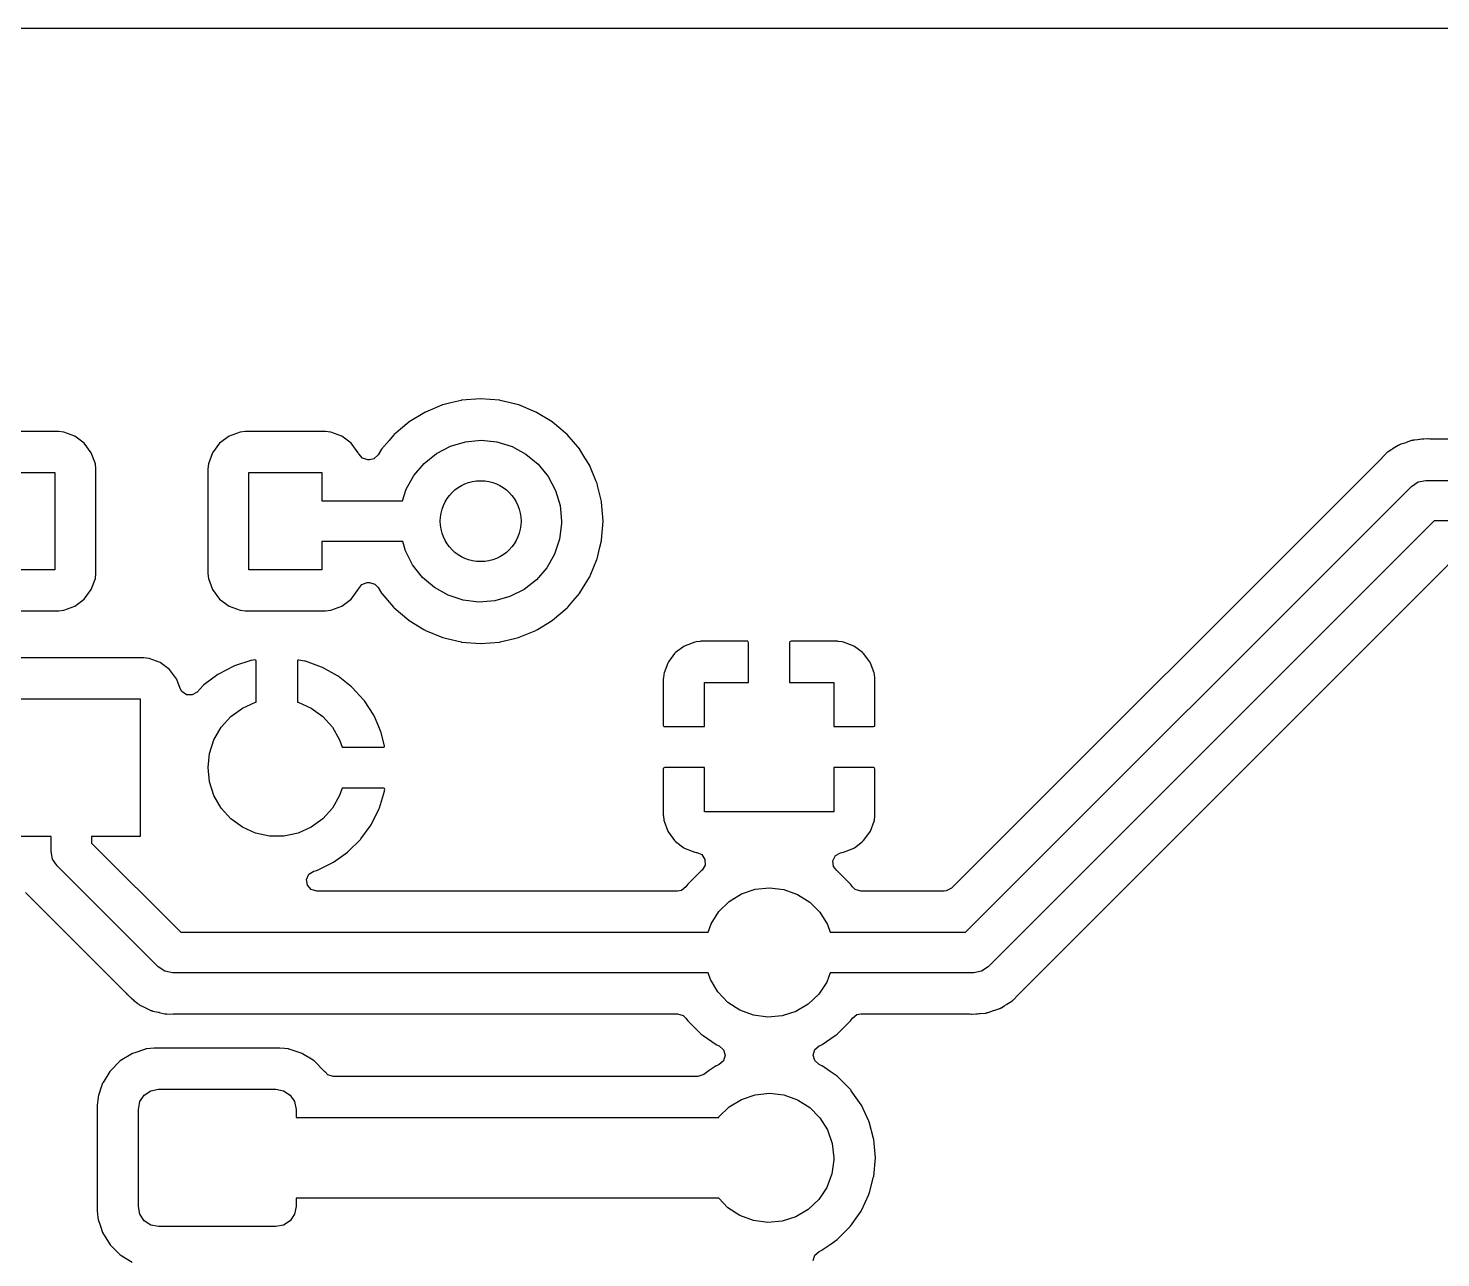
# Model space of a CAD drawing. Extents: x 3.94 to 7.52, y -4.52 to -2.62.
# Drawn here: x 5.63 to 6.317, y -3.219 to -2.62 of the extents above; entities that cross this region are included whole.
import ezdxf

# ---------------------------------------------------------------- set-up
doc = ezdxf.new("R2010")
doc.units = 0
doc.header["$MEASUREMENT"] = 0
doc.layers.add('BLACK', color=7, linetype='CONTINUOUS')

msp = doc.modelspace()

# ---------------------------------------------------------------- linework, layer by layer
at = {"layer": 'BLACK', "linetype": 'CONTINUOUS'}
for p, q in [((4.05434, -2.62), (7.36604, -2.62)), ((5.83141, -2.80342), (5.82313, -2.80685)), ((5.83159, -2.80334), (5.83141, -2.80342)), ((5.83141, -2.80342), (5.83141, -2.80342)), ((5.83621, -2.80223), (5.83159, -2.80334)), ((5.84049, -2.80121), (5.83621, -2.80223)), ((5.84068, -2.80116), (5.84049, -2.80121)), ((5.84049, -2.80121), (5.84049, -2.80121)), ((5.85, -2.80043), (5.84068, -2.80116)), ((5.85932, -2.80116), (5.85, -2.80043)), ((5.85951, -2.80121), (5.85932, -2.80116)), ((5.86379, -2.80223), (5.85951, -2.80121)), ((5.85951, -2.80121), (5.85951, -2.80121)), ((5.86841, -2.80334), (5.86379, -2.80223)), ((5.86859, -2.80342), (5.86841, -2.80334)), ((5.87687, -2.80685), (5.86859, -2.80342)), ((5.86859, -2.80342), (5.86859, -2.80342)), ((5.82279, -2.80702), (5.81515, -2.8117)), ((5.82295, -2.80692), (5.82279, -2.80702)), ((5.82313, -2.80685), (5.82295, -2.80692)), ((5.82313, -2.80685), (5.82313, -2.80685)), ((5.87705, -2.80692), (5.87687, -2.80685)), ((5.87687, -2.80685), (5.87687, -2.80685)), ((5.87721, -2.80702), (5.87705, -2.80692)), ((5.88485, -2.8117), (5.87721, -2.80702)), ((5.64465, -2.81636), (5.60543, -2.81636)), ((5.6471, -2.81662), (5.64465, -2.81636)), ((5.65247, -2.81864), (5.6471, -2.81662)), ((5.7329, -2.81662), (5.72753, -2.81864)), ((5.73535, -2.81636), (5.7329, -2.81662)), ((5.77457, -2.81636), (5.73535, -2.81636)), ((5.77702, -2.81662), (5.77457, -2.81636)), ((5.78239, -2.81864), (5.77702, -2.81662)), ((5.80775, -2.81802), (5.80543, -2.82074)), ((5.80788, -2.81788), (5.80775, -2.81802)), ((5.8087, -2.81717), (5.80788, -2.81788)), ((5.81097, -2.81523), (5.8087, -2.81717)), ((5.81498, -2.8118), (5.81097, -2.81523)), ((5.81515, -2.8117), (5.81498, -2.8118)), ((5.81515, -2.8117), (5.81515, -2.8117)), ((5.88502, -2.8118), (5.88485, -2.8117)), ((5.88485, -2.8117), (5.88485, -2.8117)), ((5.88903, -2.81523), (5.88502, -2.8118)), ((5.8913, -2.81717), (5.88903, -2.81523)), ((5.89212, -2.81788), (5.8913, -2.81717)), ((5.8982, -2.82498), (5.89212, -2.81788)), ((5.65706, -2.82208), (5.65247, -2.81864)), ((5.6605, -2.82667), (5.65706, -2.82208)), ((5.72294, -2.82208), (5.7195, -2.82667)), ((5.72753, -2.81864), (5.72294, -2.82208)), ((5.78698, -2.82208), (5.78239, -2.81864)), ((5.79042, -2.82667), (5.78698, -2.82208)), ((5.8018, -2.82498), (5.80014, -2.82769)), ((5.80543, -2.82074), (5.8018, -2.82498)), ((5.82844, -2.82706), (5.83525, -2.8235)), ((5.83525, -2.8235), (5.84262, -2.82133)), ((5.84262, -2.82133), (5.85027, -2.82063)), ((5.85027, -2.82063), (5.85792, -2.82143)), ((5.85792, -2.82143), (5.86526, -2.82371)), ((5.86526, -2.82371), (5.87202, -2.82736)), ((5.8983, -2.82515), (5.8982, -2.82498)), ((5.90075, -2.82915), (5.8983, -2.82515)), ((5.8983, -2.82515), (5.8983, -2.82515)), ((6.29339, -2.82515), (6.29172, -2.82616)), ((6.29399, -2.82478), (6.29339, -2.82515)), ((6.29413, -2.82469), (6.29399, -2.82478)), ((6.29654, -2.82312), (6.29413, -2.82469)), ((6.29681, -2.82302), (6.29654, -2.82312)), ((6.29702, -2.82291), (6.29681, -2.82302)), ((6.29724, -2.82281), (6.29702, -2.82291)), ((6.29748, -2.82266), (6.29724, -2.82281)), ((6.29776, -2.82257), (6.29748, -2.82266)), ((6.30022, -2.82178), (6.29776, -2.82257)), ((6.29776, -2.82257), (6.29776, -2.82257)), ((6.30038, -2.82172), (6.30022, -2.82178)), ((6.30308, -2.82074), (6.30038, -2.82172)), ((6.30337, -2.82071), (6.30308, -2.82074)), ((6.3036, -2.82065), (6.30337, -2.82071)), ((6.30383, -2.82061), (6.3036, -2.82065)), ((6.30411, -2.82052), (6.30383, -2.82061)), ((6.3044, -2.82049), (6.30411, -2.82052)), ((6.30598, -2.82036), (6.3044, -2.82049)), ((6.3044, -2.82049), (6.3044, -2.82049)), ((6.30697, -2.82028), (6.30598, -2.82036)), ((6.30714, -2.82027), (6.30697, -2.82028)), ((6.30811, -2.82015), (6.30714, -2.82027)), ((6.30826, -2.82014), (6.30811, -2.82015)), ((6.30811, -2.82015), (6.30811, -2.82015)), ((6.30857, -2.82014), (6.30826, -2.82014)), ((6.30898, -2.82012), (6.30857, -2.82014)), ((6.31076, -2.81998), (6.30898, -2.82012)), ((6.31105, -2.81995), (6.31076, -2.81998)), ((6.31076, -2.81998), (6.31076, -2.81998)), ((6.31189, -2.82008), (6.31105, -2.81995)), ((6.31264, -2.82014), (6.31189, -2.82008)), ((6.31189, -2.82008), (6.31189, -2.82008)), ((6.5989, -2.82014), (6.31264, -2.82014)), ((5.66251, -2.83203), (5.6605, -2.82667)), ((5.66278, -2.83448), (5.66251, -2.83203)), ((5.71749, -2.83203), (5.71722, -2.83448)), ((5.7195, -2.82667), (5.71749, -2.83203)), ((5.79054, -2.827), (5.79042, -2.82667)), ((5.79055, -2.82702), (5.79054, -2.827)), ((5.79065, -2.82724), (5.79055, -2.82702)), ((5.79248, -2.82935), (5.79065, -2.82724)), ((5.79516, -2.83014), (5.79248, -2.82935)), ((5.79587, -2.83014), (5.79516, -2.83014)), ((5.79802, -2.82964), (5.79587, -2.83014)), ((5.8001, -2.82777), (5.79802, -2.82964)), ((5.80014, -2.82769), (5.8001, -2.82777)), ((5.81752, -2.83776), (5.82245, -2.83187)), ((5.82245, -2.83187), (5.82844, -2.82706)), ((5.87202, -2.82736), (5.87794, -2.83226)), ((5.90308, -2.83295), (5.90075, -2.82915)), ((6.28852, -2.82925), (6.07908, -3.03868)), ((6.28862, -2.82915), (6.28852, -2.82925)), ((6.29052, -2.82714), (6.28862, -2.82915)), ((6.29071, -2.82693), (6.29052, -2.82714)), ((6.29052, -2.82714), (6.29052, -2.82714)), ((6.29096, -2.82678), (6.29071, -2.82693)), ((6.29108, -2.82667), (6.29096, -2.82678)), ((6.2912, -2.82657), (6.29108, -2.82667)), ((6.29153, -2.82628), (6.2912, -2.82657)), ((6.2912, -2.82657), (6.2912, -2.82657)), ((6.29172, -2.82616), (6.29153, -2.82628)), ((6.29172, -2.82616), (6.29172, -2.82616)), ((5.60732, -2.83638), (5.64276, -2.83638)), ((5.64276, -2.83638), (5.64276, -2.88362)), ((5.66278, -2.88552), (5.66278, -2.83448)), ((5.71722, -2.83448), (5.71722, -2.88552)), ((5.73724, -2.88362), (5.73724, -2.83638)), ((5.73724, -2.83638), (5.77268, -2.83638)), ((5.77268, -2.83638), (5.77268, -2.85016)), ((5.81381, -2.84449), (5.81752, -2.83776)), ((5.87794, -2.83226), (5.88279, -2.83821)), ((5.88279, -2.83821), (5.8864, -2.845)), ((5.90315, -2.83313), (5.90308, -2.83295)), ((5.90627, -2.84066), (5.90315, -2.83313)), ((5.90315, -2.83313), (5.90315, -2.83313)), ((5.81202, -2.85016), (5.81381, -2.84449)), ((5.8864, -2.845), (5.88862, -2.85235)), ((5.90666, -2.84159), (5.90627, -2.84066)), ((5.90693, -2.84271), (5.90666, -2.84159)), ((5.90876, -2.85036), (5.90693, -2.84271)), ((6.08592, -3.06016), (6.30304, -2.84304)), ((6.30304, -2.84304), (6.30623, -2.84091)), ((6.30304, -2.84304), (6.30304, -2.84304)), ((6.30623, -2.84091), (6.31, -2.84016)), ((6.31, -2.84016), (6.59941, -2.84016)), ((5.77268, -2.85016), (5.81202, -2.85016)), ((5.88862, -2.85235), (5.88937, -2.86)), ((5.90884, -2.85068), (5.90876, -2.85036)), ((5.90957, -2.86), (5.90884, -2.85068)), ((5.88935, -2.8611), (5.88839, -2.86872)), ((5.88937, -2.86), (5.88935, -2.8611)), ((5.90884, -2.86932), (5.90957, -2.86)), ((6.31408, -2.85984), (6.09696, -3.07696)), ((6.59703, -2.85984), (6.31408, -2.85984)), ((5.81206, -2.86984), (5.77268, -2.86984)), ((5.77268, -2.86984), (5.77268, -2.88362)), ((5.81339, -2.87449), (5.81206, -2.86984)), ((5.88839, -2.86872), (5.88597, -2.87601)), ((5.90666, -2.87841), (5.90805, -2.8726)), ((5.90805, -2.8726), (5.90879, -2.86951)), ((5.90879, -2.86951), (5.90884, -2.86932)), ((5.90879, -2.86951), (5.90879, -2.86951)), ((5.81691, -2.88133), (5.81339, -2.87449)), ((5.88597, -2.87601), (5.88217, -2.88269)), ((5.90359, -2.88582), (5.90658, -2.87859)), ((5.90658, -2.87859), (5.90666, -2.87841)), ((5.90658, -2.87859), (5.90658, -2.87859)), ((5.64276, -2.88362), (5.61534, -2.88362)), ((5.66251, -2.88797), (5.66278, -2.88552)), ((5.71722, -2.88552), (5.71749, -2.88797)), ((5.77268, -2.88362), (5.73724, -2.88362)), ((5.82168, -2.88735), (5.81691, -2.88133)), ((5.88217, -2.88269), (5.87715, -2.88851)), ((5.90298, -2.88721), (5.90308, -2.88705)), ((5.90308, -2.88705), (5.90359, -2.88582)), ((6.11148, -3.09075), (6.32092, -2.88132)), ((5.65706, -2.89792), (5.6605, -2.89333)), ((5.6605, -2.89333), (5.66251, -2.88797)), ((5.71749, -2.88797), (5.7195, -2.89333)), ((5.7195, -2.89333), (5.72294, -2.89792)), ((5.78698, -2.89792), (5.79042, -2.89333)), ((5.79042, -2.89333), (5.79054, -2.893)), ((5.79054, -2.893), (5.79071, -2.89269)), ((5.79071, -2.89269), (5.79078, -2.89273)), ((5.79078, -2.89273), (5.79219, -2.89085)), ((5.79219, -2.89085), (5.79481, -2.88987)), ((5.79481, -2.88987), (5.79516, -2.88986)), ((5.79516, -2.88986), (5.79587, -2.88986)), ((5.79587, -2.88986), (5.79855, -2.89065)), ((5.79855, -2.89065), (5.8001, -2.89223)), ((5.8001, -2.89223), (5.8018, -2.89502)), ((5.82753, -2.89233), (5.82168, -2.88735)), ((5.83424, -2.89608), (5.82753, -2.89233)), ((5.8711, -2.89324), (5.86424, -2.89671)), ((5.87715, -2.88851), (5.8711, -2.89324)), ((5.8983, -2.89485), (5.90298, -2.88721)), ((5.65247, -2.90136), (5.65706, -2.89792)), ((5.72294, -2.89792), (5.72753, -2.90136)), ((5.78239, -2.90136), (5.78698, -2.89792)), ((5.8018, -2.89502), (5.80193, -2.89516)), ((5.80193, -2.89516), (5.8076, -2.9018)), ((5.84155, -2.89845), (5.83424, -2.89608)), ((5.84918, -2.89936), (5.84155, -2.89845)), ((5.85684, -2.89877), (5.84918, -2.89936)), ((5.86424, -2.89671), (5.85684, -2.89877)), ((5.8924, -2.9018), (5.89484, -2.89895)), ((5.89484, -2.89895), (5.8982, -2.89502)), ((5.8982, -2.89502), (5.8983, -2.89485)), ((5.8983, -2.89485), (5.8983, -2.89485)), ((5.62568, -2.90364), (5.64465, -2.90364)), ((5.64465, -2.90364), (5.6471, -2.90338)), ((5.6471, -2.90338), (5.65247, -2.90136)), ((5.72753, -2.90136), (5.7329, -2.90338)), ((5.7329, -2.90338), (5.73535, -2.90364)), ((5.73535, -2.90364), (5.77457, -2.90364)), ((5.77457, -2.90364), (5.77702, -2.90338)), ((5.77702, -2.90338), (5.78239, -2.90136)), ((5.8076, -2.9018), (5.80788, -2.90212)), ((5.80788, -2.90212), (5.81498, -2.9082)), ((5.88502, -2.9082), (5.89212, -2.90212)), ((5.89212, -2.90212), (5.8924, -2.9018)), ((5.81498, -2.9082), (5.81515, -2.9083)), ((5.81515, -2.9083), (5.81515, -2.9083)), ((5.81515, -2.9083), (5.82229, -2.91267)), ((5.82229, -2.91267), (5.82295, -2.91308)), ((5.82295, -2.91308), (5.82313, -2.91315)), ((5.82313, -2.91315), (5.82313, -2.91315)), ((5.82313, -2.91315), (5.83118, -2.91649)), ((5.86882, -2.91649), (5.87687, -2.91315)), ((5.87687, -2.91315), (5.87705, -2.91308)), ((5.87687, -2.91315), (5.87687, -2.91315)), ((5.87705, -2.91308), (5.87771, -2.91267)), ((5.87771, -2.91267), (5.88485, -2.9083)), ((5.88485, -2.9083), (5.88502, -2.9082)), ((5.88485, -2.9083), (5.88485, -2.9083)), ((5.83118, -2.91649), (5.83159, -2.91666)), ((5.83159, -2.91666), (5.83358, -2.91713)), ((5.83358, -2.91713), (5.84049, -2.91879)), ((5.84049, -2.91879), (5.84049, -2.91879)), ((5.84049, -2.91879), (5.84068, -2.91884)), ((5.84068, -2.91884), (5.85, -2.91957)), ((5.85, -2.91957), (5.85932, -2.91884)), ((5.85932, -2.91884), (5.85951, -2.91879)), ((5.85951, -2.91879), (5.86642, -2.91713)), ((5.85951, -2.91879), (5.85951, -2.91879)), ((5.86642, -2.91713), (5.86841, -2.91666)), ((5.86841, -2.91666), (5.86882, -2.91649)), ((5.94891, -2.92099), (5.94489, -2.924)), ((5.94953, -2.92066), (5.94891, -2.92099)), ((5.95427, -2.91888), (5.94953, -2.92066)), ((5.95487, -2.91874), (5.95427, -2.91888)), ((5.95687, -2.91852), (5.95487, -2.91874)), ((5.95714, -2.9185), (5.95687, -2.91852)), ((5.97986, -2.9185), (5.95714, -2.9185)), ((5.98016, -2.91857), (5.97986, -2.9185)), ((5.98022, -2.91862), (5.98016, -2.91857)), ((5.98039, -2.91922), (5.98022, -2.91862)), ((5.98039, -2.9385), (5.98039, -2.91922)), ((6.00046, -2.91873), (6.00039, -2.91904)), ((6.00039, -2.91904), (6.00039, -2.9385)), ((6.00051, -2.91868), (6.00046, -2.91873)), ((6.00111, -2.9185), (6.00051, -2.91868)), ((6.02365, -2.9185), (6.00111, -2.9185)), ((6.02392, -2.91852), (6.02365, -2.9185)), ((6.02592, -2.91874), (6.02392, -2.91852)), ((6.02652, -2.91888), (6.02592, -2.91874)), ((6.03126, -2.92066), (6.02652, -2.91888)), ((6.03188, -2.92099), (6.03126, -2.92066)), ((6.03589, -2.924), (6.03188, -2.92099)), ((5.68615, -2.92652), (5.61543, -2.92652)), ((5.6886, -2.92678), (5.68615, -2.92652)), ((5.69396, -2.92879), (5.6886, -2.92678)), ((5.73816, -2.92788), (5.73019, -2.93048)), ((5.73856, -2.92778), (5.73816, -2.92788)), ((5.74007, -2.92755), (5.73856, -2.92778)), ((5.74063, -2.92763), (5.74007, -2.92755)), ((5.74079, -2.92815), (5.74063, -2.92763)), ((5.74079, -2.9481), (5.74079, -2.92815)), ((5.76097, -2.92765), (5.76079, -2.92823)), ((5.76079, -2.92823), (5.76079, -2.9481)), ((5.76149, -2.9276), (5.76097, -2.92765)), ((5.76429, -2.9281), (5.76149, -2.9276)), ((5.76468, -2.9282), (5.76429, -2.9281)), ((5.77259, -2.931), (5.76468, -2.9282)), ((5.9444, -2.9245), (5.94139, -2.92852)), ((5.94489, -2.924), (5.9444, -2.9245)), ((6.03639, -2.9245), (6.03589, -2.924)), ((6.0394, -2.92852), (6.03639, -2.9245)), ((5.69855, -2.93223), (5.69396, -2.92879)), ((5.70199, -2.93682), (5.69855, -2.93223)), ((5.72204, -2.93473), (5.71533, -2.93976)), ((5.72238, -2.93451), (5.72204, -2.93473)), ((5.72982, -2.93064), (5.72238, -2.93451)), ((5.73019, -2.93048), (5.72982, -2.93064)), ((5.77296, -2.93117), (5.77259, -2.931)), ((5.7803, -2.93522), (5.77296, -2.93117)), ((5.78064, -2.93544), (5.7803, -2.93522)), ((5.93913, -2.93447), (5.93891, -2.93648)), ((5.93927, -2.93387), (5.93913, -2.93447)), ((5.94105, -2.92913), (5.93927, -2.93387)), ((5.94139, -2.92852), (5.94105, -2.92913)), ((6.03974, -2.92913), (6.0394, -2.92852)), ((6.04151, -2.93387), (6.03974, -2.92913)), ((6.04166, -2.93447), (6.04151, -2.93387)), ((6.04188, -2.93648), (6.04166, -2.93447)), ((5.70212, -2.93715), (5.70199, -2.93682)), ((5.70376, -2.94153), (5.70212, -2.93715)), ((5.7045, -2.94285), (5.70376, -2.94153)), ((5.71503, -2.94003), (5.71199, -2.94321)), ((5.71533, -2.93976), (5.71503, -2.94003)), ((5.78722, -2.94064), (5.78064, -2.93544)), ((5.78751, -2.94091), (5.78722, -2.94064)), ((5.79315, -2.94712), (5.78751, -2.94091)), ((5.93891, -2.93648), (5.9389, -2.93675)), ((5.9389, -2.93675), (5.9389, -2.95929)), ((5.9589, -2.96), (5.9589, -2.9385)), ((5.9589, -2.9385), (5.98039, -2.9385)), ((6.00039, -2.9385), (6.02189, -2.9385)), ((6.02189, -2.9385), (6.02189, -2.96)), ((6.04189, -2.93675), (6.04188, -2.93648)), ((6.04189, -2.95947), (6.04189, -2.93675)), ((5.61732, -2.94654), (5.68425, -2.94654)), ((5.68425, -2.94654), (5.68425, -3.01346)), ((5.70677, -2.94447), (5.7045, -2.94285)), ((5.70957, -2.94461), (5.70677, -2.94447)), ((5.71199, -2.94321), (5.70957, -2.94461)), ((5.73406, -2.95102), (5.74045, -2.94817)), ((5.74045, -2.94817), (5.74079, -2.9481)), ((5.76079, -2.9481), (5.76113, -2.94817)), ((5.76113, -2.94817), (5.76752, -2.95102)), ((5.7934, -2.94744), (5.79315, -2.94712)), ((5.79796, -2.95448), (5.7934, -2.94744)), ((5.72371, -2.96033), (5.7284, -2.95513)), ((5.7284, -2.95513), (5.73406, -2.95102)), ((5.76752, -2.95102), (5.77318, -2.95513)), ((5.77318, -2.95513), (5.77786, -2.96033)), ((5.79815, -2.95484), (5.79796, -2.95448)), ((5.80008, -2.95929), (5.79815, -2.95484)), ((5.72022, -2.96639), (5.72371, -2.96033)), ((5.77786, -2.96033), (5.78136, -2.96639)), ((5.80149, -2.96252), (5.80008, -2.95929)), ((5.80162, -2.96291), (5.80149, -2.96252)), ((5.9389, -2.95929), (5.93907, -2.95989)), ((5.93907, -2.95989), (5.93913, -2.95993)), ((5.93913, -2.95993), (5.93943, -2.96)), ((5.93943, -2.96), (5.9589, -2.96)), ((6.02189, -2.96), (6.04118, -2.96)), ((6.04118, -2.96), (6.04178, -2.95982)), ((6.04178, -2.95982), (6.04182, -2.95977)), ((6.04182, -2.95977), (6.04189, -2.95947)), ((5.71805, -2.97304), (5.72022, -2.96639)), ((5.78136, -2.96639), (5.78253, -2.97)), ((5.80327, -2.96949), (5.80162, -2.96291)), ((5.80322, -2.96984), (5.80327, -2.96949)), ((5.71732, -2.98), (5.71805, -2.97304)), ((5.78253, -2.97), (5.80269, -2.97)), ((5.80269, -2.97), (5.80322, -2.96984)), ((5.71805, -2.98696), (5.71732, -2.98)), ((5.93896, -2.98023), (5.9389, -2.98053)), ((5.9389, -2.98053), (5.9389, -3.00325)), ((5.93901, -2.98018), (5.93896, -2.98023)), ((5.93961, -2.98), (5.93901, -2.98018)), ((5.9589, -2.98), (5.93961, -2.98)), ((5.9589, -3.0015), (5.9589, -2.98)), ((6.04136, -2.98), (6.02189, -2.98)), ((6.02189, -2.98), (6.02189, -3.0015)), ((6.04166, -2.98007), (6.04136, -2.98)), ((6.04171, -2.98011), (6.04166, -2.98007)), ((6.04189, -2.98071), (6.04171, -2.98011)), ((6.04189, -3.00325), (6.04189, -2.98071)), ((5.72022, -2.99361), (5.71805, -2.98696)), ((5.78253, -2.99), (5.78136, -2.99361)), ((5.8027, -2.99), (5.78253, -2.99)), ((5.80322, -2.99015), (5.8027, -2.99)), ((5.80331, -2.99071), (5.80322, -2.99015)), ((5.72371, -2.99967), (5.72022, -2.99361)), ((5.78136, -2.99361), (5.77786, -2.99967)), ((5.80073, -2.99955), (5.80316, -2.99153)), ((5.80316, -2.99153), (5.80325, -2.99114)), ((5.80325, -2.99114), (5.80331, -2.99071)), ((5.7284, -3.00487), (5.72371, -2.99967)), ((5.77786, -2.99967), (5.77318, -3.00487)), ((5.79686, -3.00745), (5.80058, -2.99993)), ((5.80058, -2.99993), (5.80073, -2.99955)), ((5.9389, -3.00325), (5.93891, -3.00352)), ((5.93891, -3.00352), (5.93913, -3.00553)), ((6.02189, -3.0015), (5.9589, -3.0015)), ((6.04166, -3.00553), (6.04188, -3.00352)), ((6.04188, -3.00352), (6.04189, -3.00325)), ((5.73406, -3.00898), (5.7284, -3.00487)), ((5.74045, -3.01183), (5.73406, -3.00898)), ((5.76752, -3.00898), (5.76113, -3.01183)), ((5.77318, -3.00487), (5.76752, -3.00898)), ((5.79176, -3.0146), (5.79665, -3.0078)), ((5.79665, -3.0078), (5.79686, -3.00745)), ((5.93913, -3.00553), (5.93927, -3.00613)), ((5.93927, -3.00613), (5.94105, -3.01087)), ((5.94105, -3.01087), (5.94139, -3.01148)), ((6.0394, -3.01148), (6.03974, -3.01087)), ((6.03974, -3.01087), (6.04151, -3.00613)), ((6.04151, -3.00613), (6.04166, -3.00553)), ((5.64094, -3.01346), (5.61732, -3.01346)), ((5.64094, -3.02079), (5.64094, -3.01346)), ((5.68425, -3.01346), (5.66063, -3.01346)), ((5.66063, -3.01346), (5.66063, -3.01671)), ((5.66063, -3.01671), (5.70408, -3.06016)), ((5.74729, -3.01328), (5.74045, -3.01183)), ((5.75429, -3.01328), (5.74729, -3.01328)), ((5.76113, -3.01183), (5.75429, -3.01328)), ((5.78556, -3.02083), (5.7915, -3.01491)), ((5.7915, -3.01491), (5.79176, -3.0146)), ((5.94139, -3.01148), (5.9444, -3.0155)), ((5.9444, -3.0155), (5.94489, -3.016)), ((5.94489, -3.016), (5.94891, -3.01901)), ((6.03188, -3.01901), (6.03589, -3.016)), ((6.03589, -3.016), (6.03639, -3.0155)), ((6.03639, -3.0155), (6.0394, -3.01148)), ((5.64169, -3.02455), (5.64094, -3.02079)), ((5.64383, -3.02775), (5.64169, -3.02455)), ((5.77842, -3.02596), (5.78525, -3.02109)), ((5.78525, -3.02109), (5.78556, -3.02083)), ((5.94891, -3.01901), (5.94953, -3.01934)), ((5.94953, -3.01934), (5.95427, -3.02112)), ((5.95427, -3.02112), (5.95487, -3.02126)), ((5.95487, -3.02126), (5.955, -3.02128)), ((5.955, -3.02128), (5.9551, -3.02132)), ((5.9551, -3.02132), (5.95517, -3.02134)), ((5.95517, -3.02134), (5.95517, -3.02135)), ((5.95517, -3.02135), (5.95758, -3.02235)), ((5.95758, -3.02235), (5.95918, -3.02465)), ((5.95918, -3.02465), (5.95927, -3.02744)), ((6.02144, -3.02531), (6.0227, -3.02282)), ((6.0227, -3.02282), (6.02511, -3.0214)), ((6.02511, -3.0214), (6.02578, -3.02128)), ((6.02578, -3.02128), (6.02592, -3.02126)), ((6.02592, -3.02126), (6.02652, -3.02112)), ((6.02652, -3.02112), (6.03126, -3.01934)), ((6.03126, -3.01934), (6.03188, -3.01901)), ((5.69304, -3.07696), (5.64383, -3.02775)), ((5.76645, -3.03193), (5.76877, -3.03043)), ((5.76877, -3.03043), (5.77017, -3.03001)), ((5.77017, -3.03001), (5.77054, -3.02986)), ((5.77054, -3.02986), (5.77807, -3.02617)), ((5.77807, -3.02617), (5.77842, -3.02596)), ((5.95715, -3.03039), (5.95078, -3.03676)), ((5.95733, -3.03026), (5.95715, -3.03039)), ((5.95739, -3.03021), (5.95733, -3.03026)), ((5.95784, -3.02984), (5.95739, -3.03021)), ((5.95927, -3.02744), (5.95784, -3.02984)), ((6.02173, -3.02809), (6.02144, -3.02531)), ((6.02332, -3.03008), (6.02173, -3.02809)), ((6.02329, -3.03012), (6.02332, -3.03008)), ((6.02346, -3.03026), (6.02329, -3.03012)), ((6.02363, -3.03039), (6.02346, -3.03026)), ((6.03001, -3.03676), (6.02363, -3.03039)), ((5.76529, -3.03447), (5.76645, -3.03193)), ((5.76569, -3.03724), (5.76529, -3.03447)), ((5.76752, -3.03935), (5.76569, -3.03724)), ((5.9499, -3.03802), (5.94771, -3.03977)), ((5.95078, -3.03676), (5.9499, -3.03802)), ((6.03089, -3.03802), (6.03001, -3.03676)), ((6.03227, -3.03935), (6.03089, -3.03802)), ((5.62855, -3.04085), (5.62994, -3.04217)), ((5.62994, -3.04217), (5.63003, -3.04226)), ((5.63003, -3.04226), (5.67702, -3.08925)), ((5.7702, -3.04014), (5.76752, -3.03935)), ((5.94583, -3.04014), (5.7702, -3.04014)), ((5.94771, -3.03977), (5.94583, -3.04014)), ((5.96599, -3.05009), (5.971, -3.04518)), ((5.971, -3.04518), (5.97698, -3.0415)), ((5.97698, -3.0415), (5.98363, -3.03924)), ((5.98363, -3.03924), (5.99061, -3.0385)), ((5.99061, -3.0385), (5.99759, -3.03934)), ((5.99759, -3.03934), (6.0042, -3.04169)), ((6.0042, -3.04169), (6.01013, -3.04545)), ((6.03496, -3.04014), (6.03227, -3.03935)), ((6.07558, -3.04014), (6.03496, -3.04014)), ((6.07663, -3.04002), (6.07558, -3.04014)), ((6.07908, -3.03868), (6.07663, -3.04002)), ((5.96218, -3.056), (5.96599, -3.05009)), ((6.01013, -3.04545), (6.01508, -3.05044)), ((6.01508, -3.05044), (6.0188, -3.05639)), ((5.96067, -3.06016), (5.96218, -3.056)), ((6.0188, -3.05639), (6.02011, -3.06016)), ((5.70408, -3.06016), (5.96067, -3.06016)), ((6.02011, -3.06016), (6.08592, -3.06016)), ((5.69623, -3.07909), (5.69304, -3.07696)), ((5.7, -3.07984), (5.69623, -3.07909)), ((6.09377, -3.07909), (6.09, -3.07984)), ((6.09696, -3.07696), (6.09377, -3.07909)), ((5.96068, -3.07984), (5.7, -3.07984)), ((5.9618, -3.08321), (5.96068, -3.07984)), ((5.96544, -3.08922), (5.9618, -3.08321)), ((6.01841, -3.0844), (6.01452, -3.09025)), ((6.02014, -3.07984), (6.01841, -3.0844)), ((6.09, -3.07984), (6.02014, -3.07984)), ((5.67702, -3.08925), (5.6775, -3.08982)), ((5.6775, -3.08982), (5.67784, -3.09027)), ((5.67784, -3.09027), (5.67784, -3.09027)), ((5.67784, -3.09027), (5.67801, -3.0905)), ((5.67801, -3.0905), (5.67823, -3.09069)), ((5.67823, -3.09069), (5.67823, -3.09069)), ((5.67823, -3.09069), (5.6796, -3.09185)), ((5.6796, -3.09185), (5.67989, -3.09212)), ((5.67989, -3.09212), (5.68012, -3.09235)), ((5.68012, -3.09235), (5.68023, -3.09244)), ((5.68023, -3.09244), (5.68099, -3.09304)), ((5.68099, -3.09304), (5.68113, -3.09315)), ((5.68113, -3.09315), (5.6831, -3.09483)), ((5.97032, -3.09427), (5.96544, -3.08922)), ((6.01452, -3.09025), (6.00944, -3.09509)), ((6.1088, -3.09343), (6.10892, -3.09333)), ((6.10892, -3.09333), (6.10904, -3.09322)), ((6.10904, -3.09322), (6.10929, -3.09307)), ((6.10929, -3.09307), (6.11138, -3.09085)), ((6.11138, -3.09085), (6.11148, -3.09075)), ((5.6831, -3.09483), (5.68332, -3.09501)), ((5.68332, -3.09501), (5.68357, -3.09514)), ((5.68357, -3.09514), (5.68377, -3.09528)), ((5.68377, -3.09528), (5.68398, -3.0954)), ((5.68398, -3.0954), (5.6842, -3.09558)), ((5.6842, -3.09558), (5.68681, -3.0968)), ((5.68681, -3.0968), (5.68696, -3.09687)), ((5.68696, -3.09687), (5.68952, -3.09818)), ((5.68952, -3.09818), (5.6898, -3.09825)), ((5.6898, -3.09825), (5.69002, -3.09833)), ((5.69002, -3.09833), (5.69025, -3.09841)), ((5.69025, -3.09841), (5.69051, -3.09853)), ((5.69051, -3.09853), (5.69299, -3.09904)), ((5.69299, -3.09904), (5.69332, -3.09911)), ((5.69332, -3.09911), (5.69349, -3.09915)), ((5.69349, -3.09915), (5.69628, -3.09983)), ((5.69628, -3.09983), (5.6965, -3.09985)), ((5.6965, -3.09985), (5.6965, -3.09985)), ((5.6965, -3.09985), (5.69672, -3.09986)), ((5.69672, -3.09986), (5.69672, -3.09986)), ((5.69672, -3.09986), (5.69688, -3.09987)), ((5.69688, -3.09987), (5.69705, -3.09989)), ((5.69705, -3.09989), (5.69733, -3.09995)), ((5.69733, -3.09995), (5.70037, -3.09986)), ((5.70037, -3.09986), (5.70051, -3.09986)), ((5.70051, -3.09986), (5.94583, -3.09986)), ((5.94583, -3.09986), (5.94851, -3.10065)), ((5.97619, -3.09811), (5.97032, -3.09427)), ((5.98277, -3.10056), (5.97619, -3.09811)), ((6.0034, -3.09868), (5.99673, -3.10085)), ((6.00944, -3.09509), (6.0034, -3.09868)), ((6.03089, -3.10198), (6.03308, -3.10023)), ((6.03308, -3.10023), (6.03496, -3.09986)), ((6.03496, -3.09986), (6.08736, -3.09986)), ((6.08736, -3.09986), (6.08811, -3.09992)), ((6.08811, -3.09992), (6.08867, -3.1)), ((6.08867, -3.1), (6.08867, -3.1)), ((6.08867, -3.1), (6.08895, -3.10005)), ((6.08895, -3.10005), (6.08924, -3.10002)), ((6.08924, -3.10002), (6.09102, -3.09988)), ((6.08924, -3.10002), (6.08924, -3.10002)), ((6.09102, -3.09988), (6.09143, -3.09986)), ((6.09143, -3.09986), (6.09174, -3.09986)), ((6.09174, -3.09986), (6.09243, -3.09978)), ((6.09243, -3.09978), (6.09285, -3.09973)), ((6.09285, -3.09973), (6.09303, -3.09972)), ((6.09303, -3.09972), (6.0956, -3.09951)), ((6.0956, -3.09951), (6.09589, -3.09948)), ((6.0956, -3.09951), (6.0956, -3.09951)), ((6.09589, -3.09948), (6.09617, -3.09939)), ((6.09617, -3.09939), (6.0964, -3.09935)), ((6.0964, -3.09935), (6.09663, -3.09929)), ((6.09663, -3.09929), (6.09692, -3.09926)), ((6.09692, -3.09926), (6.09962, -3.09828)), ((6.09962, -3.09828), (6.09978, -3.09822)), ((6.09978, -3.09822), (6.10224, -3.09743)), ((6.10224, -3.09743), (6.10252, -3.09734)), ((6.10224, -3.09743), (6.10224, -3.09743)), ((6.10252, -3.09734), (6.10276, -3.09719)), ((6.10276, -3.09719), (6.10298, -3.09709)), ((6.10298, -3.09709), (6.10319, -3.09698)), ((6.10319, -3.09698), (6.10346, -3.09688)), ((6.10346, -3.09688), (6.10476, -3.09603)), ((6.10476, -3.09603), (6.10587, -3.09531)), ((6.10587, -3.09531), (6.10601, -3.09522)), ((6.10601, -3.09522), (6.10847, -3.09372)), ((6.10847, -3.09372), (6.1088, -3.09343)), ((6.1088, -3.09343), (6.1088, -3.09343)), ((5.94851, -3.10065), (5.9499, -3.10198)), ((5.9499, -3.10198), (5.95078, -3.10324)), ((5.95078, -3.10324), (5.95715, -3.10961)), ((5.98973, -3.10149), (5.98277, -3.10056)), ((5.99673, -3.10085), (5.98973, -3.10149)), ((6.02363, -3.10961), (6.03001, -3.10324)), ((6.03001, -3.10324), (6.03089, -3.10198)), ((5.95715, -3.10961), (5.95733, -3.10974)), ((5.95733, -3.10974), (5.95733, -3.10974)), ((5.95733, -3.10974), (5.95822, -3.11036)), ((5.95822, -3.11036), (5.96454, -3.11478)), ((6.01625, -3.11478), (6.02257, -3.11036)), ((6.02257, -3.11036), (6.02346, -3.10974)), ((6.02346, -3.10974), (6.02363, -3.10961)), ((6.02346, -3.10974), (6.02346, -3.10974)), ((5.68051, -3.11915), (5.67459, -3.12282)), ((5.68167, -3.11877), (5.68051, -3.11915)), ((5.68686, -3.11703), (5.68167, -3.11877)), ((5.68712, -3.11695), (5.68686, -3.11703)), ((5.68686, -3.11703), (5.68686, -3.11703)), ((5.68739, -3.11692), (5.68712, -3.11695)), ((5.69116, -3.11653), (5.68739, -3.11692)), ((5.68739, -3.11692), (5.68739, -3.11692)), ((5.69128, -3.11652), (5.69116, -3.11653)), ((5.69116, -3.11653), (5.69116, -3.11653)), ((5.75234, -3.11652), (5.69128, -3.11652)), ((5.75449, -3.11674), (5.75234, -3.11652)), ((5.75618, -3.11691), (5.75449, -3.11674)), ((5.75645, -3.11694), (5.75618, -3.11691)), ((5.75618, -3.11691), (5.75618, -3.11691)), ((5.75671, -3.11702), (5.75645, -3.11694)), ((5.75674, -3.11703), (5.75671, -3.11702)), ((5.75671, -3.11702), (5.75671, -3.11702)), ((5.76306, -3.11913), (5.75674, -3.11703)), ((5.76331, -3.11928), (5.76306, -3.11913)), ((5.76854, -3.1225), (5.76331, -3.11928)), ((5.76331, -3.11928), (5.76331, -3.11928)), ((5.96454, -3.11478), (5.96473, -3.11488)), ((5.96473, -3.11488), (5.96473, -3.11488)), ((5.96473, -3.11488), (5.96608, -3.1155)), ((5.96608, -3.1155), (5.96818, -3.11735)), ((5.96894, -3.12004), (5.96814, -3.12271)), ((5.96818, -3.11735), (5.96894, -3.12004)), ((6.01184, -3.11996), (6.01265, -3.11729)), ((6.01261, -3.12265), (6.01184, -3.11996)), ((6.01265, -3.11729), (6.01471, -3.1155)), ((6.01471, -3.1155), (6.01605, -3.11488)), ((6.01605, -3.11488), (6.01625, -3.11478)), ((6.01605, -3.11488), (6.01605, -3.11488)), ((5.66967, -3.12774), (5.66952, -3.12799)), ((5.67459, -3.12282), (5.66967, -3.12774)), ((5.76899, -3.12278), (5.76854, -3.1225)), ((5.77392, -3.1277), (5.76899, -3.12278)), ((5.77407, -3.12795), (5.77392, -3.1277)), ((5.96128, -3.1275), (5.95856, -3.1294)), ((5.96454, -3.12522), (5.96128, -3.1275)), ((5.96473, -3.12512), (5.96454, -3.12522)), ((5.96608, -3.1245), (5.96473, -3.12512)), ((5.96473, -3.12512), (5.96473, -3.12512)), ((5.96814, -3.12271), (5.96608, -3.1245)), ((6.01471, -3.1245), (6.01261, -3.12265)), ((6.01605, -3.12512), (6.01471, -3.1245)), ((6.01625, -3.12522), (6.01605, -3.12512)), ((6.01605, -3.12512), (6.01605, -3.12512)), ((6.02016, -3.12795), (6.01625, -3.12522)), ((5.66602, -3.13367), (5.66537, -3.13563)), ((5.66622, -3.13334), (5.66602, -3.13367)), ((5.66952, -3.12799), (5.66622, -3.13334)), ((5.66952, -3.12799), (5.66952, -3.12799)), ((5.77425, -3.12817), (5.77407, -3.12795)), ((5.77427, -3.12815), (5.77425, -3.12817)), ((5.7756, -3.12951), (5.77427, -3.12815)), ((5.77828, -3.1303), (5.7756, -3.12951)), ((5.95572, -3.1303), (5.77828, -3.1303)), ((5.95856, -3.1294), (5.95572, -3.1303)), ((6.02346, -3.13026), (6.02016, -3.12795)), ((6.02363, -3.13039), (6.02346, -3.13026)), ((6.02346, -3.13026), (6.02346, -3.13026)), ((6.03001, -3.13676), (6.02363, -3.13039)), ((5.6638, -3.14055), (5.66368, -3.1417)), ((5.66383, -3.14028), (5.6638, -3.14055)), ((5.6638, -3.14055), (5.6638, -3.14055)), ((5.66403, -3.13968), (5.66383, -3.14028)), ((5.66537, -3.13563), (5.66403, -3.13968)), ((5.68417, -3.14261), (5.68631, -3.13942)), ((5.68631, -3.13942), (5.6895, -3.13728)), ((5.6895, -3.13728), (5.69327, -3.13654)), ((5.69327, -3.13654), (5.75035, -3.13654)), ((5.75035, -3.13654), (5.75412, -3.13728)), ((5.75412, -3.13728), (5.75731, -3.13942)), ((5.75731, -3.13942), (5.75945, -3.14261)), ((5.971, -3.14518), (5.97698, -3.1415)), ((5.97698, -3.1415), (5.98363, -3.13924)), ((5.98363, -3.13924), (5.99061, -3.1385)), ((5.99061, -3.1385), (5.99759, -3.13934)), ((5.99759, -3.13934), (6.0042, -3.14169)), ((6.03013, -3.13694), (6.03001, -3.13676)), ((6.03038, -3.13729), (6.03013, -3.13694)), ((6.03013, -3.13694), (6.03013, -3.13694)), ((6.03518, -3.14414), (6.03038, -3.13729)), ((5.66368, -3.1417), (5.66341, -3.14439)), ((5.66341, -3.14439), (5.66341, -3.19561)), ((5.68343, -3.14638), (5.68417, -3.14261)), ((5.68343, -3.19362), (5.68343, -3.14638)), ((5.75945, -3.14261), (5.7602, -3.14638)), ((5.7602, -3.14638), (5.7602, -3.15031)), ((5.96599, -3.15009), (5.971, -3.14518)), ((6.0042, -3.14169), (6.01013, -3.14545)), ((6.01013, -3.14545), (6.01508, -3.15044)), ((6.03527, -3.14434), (6.03518, -3.14414)), ((6.0389, -3.15212), (6.03527, -3.14434)), ((6.03527, -3.14434), (6.03527, -3.14434)), ((5.7602, -3.15031), (5.96584, -3.15031)), ((5.96584, -3.15031), (5.96599, -3.15009)), ((6.01508, -3.15044), (6.0188, -3.15639)), ((6.03899, -3.15231), (6.0389, -3.15212)), ((6.03904, -3.15252), (6.03899, -3.15231)), ((6.04122, -3.16063), (6.03904, -3.15252)), ((6.03904, -3.15252), (6.03904, -3.15252)), ((6.0188, -3.15639), (6.02111, -3.16302)), ((6.04132, -3.16102), (6.04122, -3.16063)), ((6.04211, -3.17), (6.04132, -3.16102)), ((6.02111, -3.16302), (6.02189, -3.17)), ((6.02188, -3.17088), (6.0209, -3.17783)), ((6.02189, -3.17), (6.02188, -3.17088)), ((6.04132, -3.17898), (6.04211, -3.17)), ((6.0209, -3.17783), (6.01841, -3.1844)), ((6.0392, -3.18689), (6.04126, -3.17919)), ((6.04126, -3.17919), (6.04132, -3.17898)), ((6.04126, -3.17919), (6.04126, -3.17919)), ((6.01841, -3.1844), (6.01452, -3.19025)), ((6.03527, -3.19566), (6.0389, -3.18788)), ((6.0389, -3.18788), (6.03899, -3.18769)), ((6.0389, -3.18788), (6.0389, -3.18788)), ((6.03899, -3.18769), (6.0392, -3.18689)), ((5.66341, -3.19561), (5.66342, -3.19573)), ((5.66342, -3.19573), (5.66342, -3.19573)), ((5.66342, -3.19573), (5.66375, -3.19895)), ((5.68417, -3.19739), (5.68343, -3.19362)), ((5.7602, -3.19362), (5.75945, -3.19739)), ((5.96589, -3.18969), (5.7602, -3.18969)), ((5.7602, -3.18969), (5.7602, -3.19362)), ((5.97032, -3.19427), (5.96589, -3.18969)), ((5.97619, -3.19811), (5.97032, -3.19427)), ((6.00944, -3.19509), (6.0034, -3.19868)), ((6.01452, -3.19025), (6.00944, -3.19509)), ((6.03275, -3.19932), (6.03518, -3.19586)), ((6.03518, -3.19586), (6.03527, -3.19566)), ((6.03527, -3.19566), (6.03527, -3.19566)), ((5.66375, -3.19895), (5.66384, -3.19977)), ((5.66384, -3.19977), (5.66392, -3.20003)), ((5.66392, -3.20003), (5.66392, -3.20003)), ((5.66392, -3.20003), (5.665, -3.20324)), ((5.665, -3.20324), (5.66604, -3.20638)), ((5.68631, -3.20058), (5.68417, -3.19739)), ((5.6895, -3.20272), (5.68631, -3.20058)), ((5.69327, -3.20346), (5.6895, -3.20272)), ((5.75412, -3.20272), (5.75035, -3.20346)), ((5.75731, -3.20058), (5.75412, -3.20272)), ((5.75945, -3.19739), (5.75731, -3.20058)), ((5.98277, -3.20056), (5.97619, -3.19811)), ((5.98973, -3.20149), (5.98277, -3.20056)), ((5.99673, -3.20085), (5.98973, -3.20149)), ((6.0034, -3.19868), (5.99673, -3.20085)), ((6.02363, -3.20961), (6.03001, -3.20324)), ((6.03001, -3.20324), (6.03165, -3.2009)), ((6.03165, -3.2009), (6.03275, -3.19932)), ((5.66604, -3.20638), (5.66971, -3.2123)), ((5.75035, -3.20346), (5.69327, -3.20346)), ((6.02053, -3.21178), (6.02346, -3.20974)), ((6.02346, -3.20974), (6.02363, -3.20961)), ((6.02346, -3.20974), (6.02346, -3.20974)), ((5.66971, -3.2123), (5.67463, -3.21722)), ((6.01265, -3.21729), (6.01471, -3.2155)), ((6.01471, -3.2155), (6.01605, -3.21488)), ((6.01605, -3.21488), (6.01625, -3.21478)), ((6.01605, -3.21488), (6.01605, -3.21488)), ((6.01625, -3.21478), (6.02053, -3.21178)), ((5.67463, -3.21722), (5.68037, -3.22075)), ((6.01184, -3.21996), (6.01265, -3.21729))]:
    msp.add_line(p, q, dxfattribs=at)
at = {"layer": 'BLACK'}
msp.add_circle((5.85, -2.86), 0.01969, dxfattribs=at)

doc.saveas('drawing.dxf')
